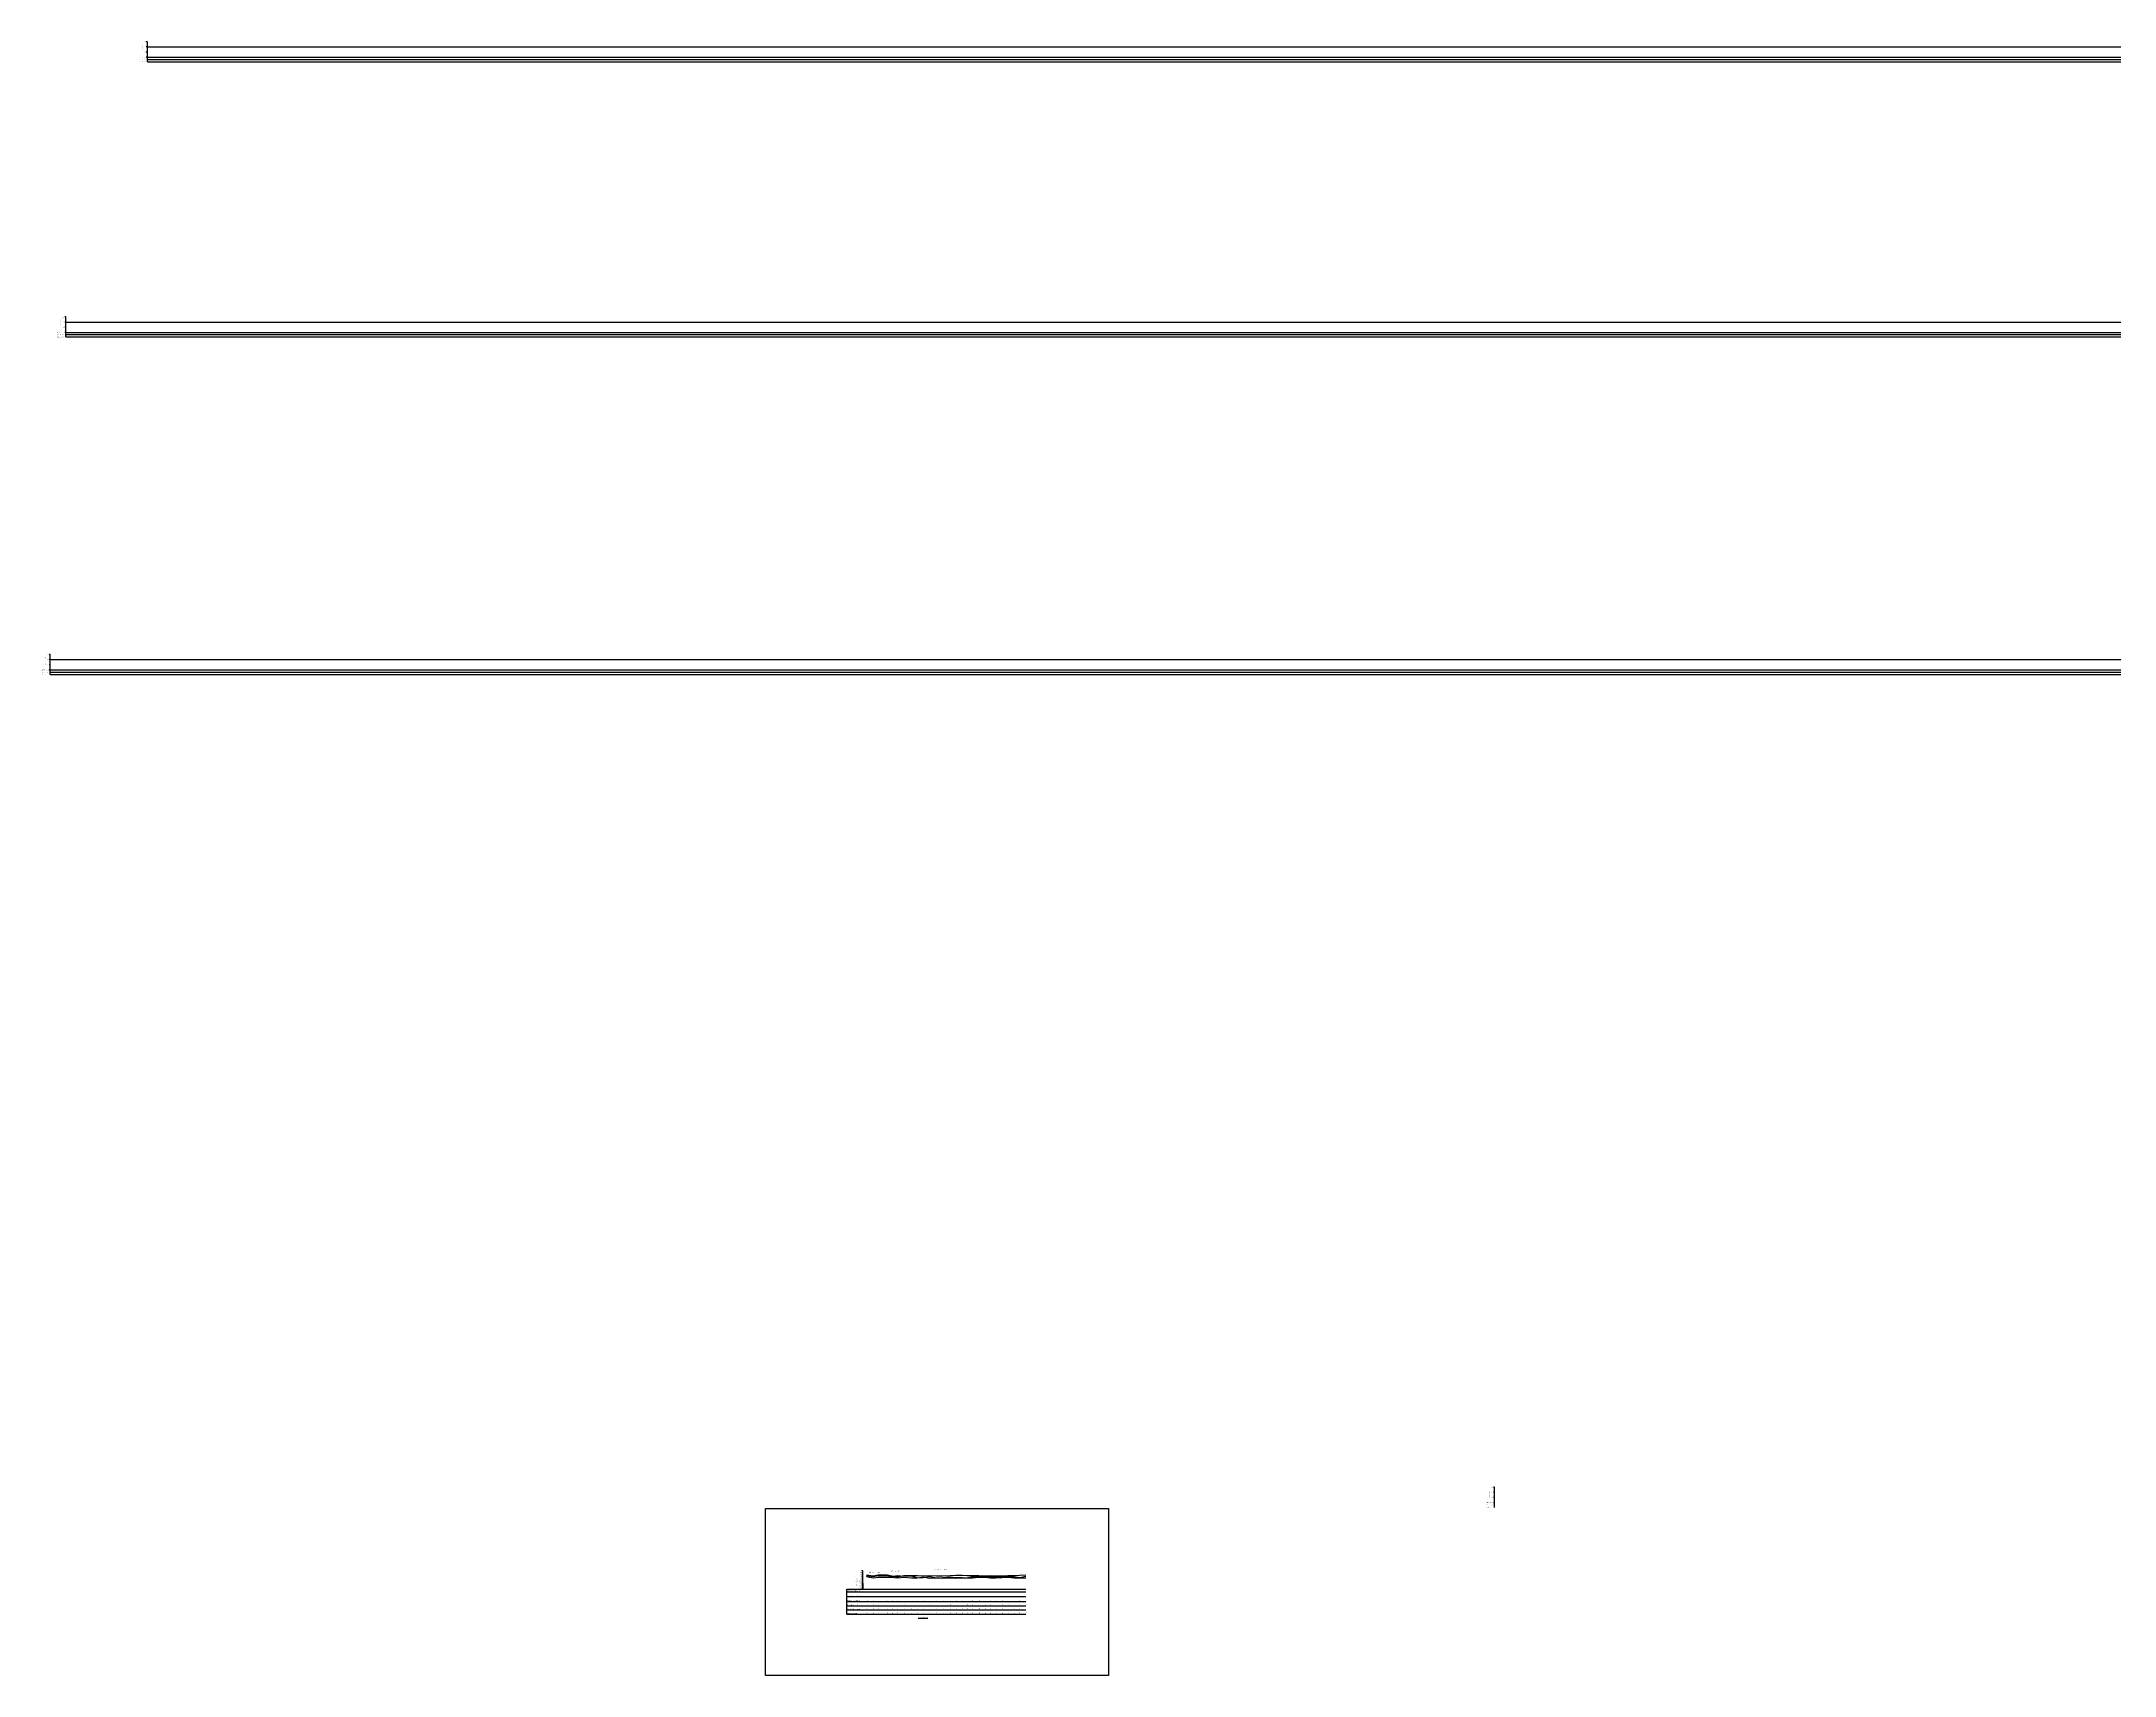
# Model space of a CAD drawing. Header units: metres. Extents: x -148477 to 168932, y -55673 to -2736.
# Drawn here: x 13372 to 15390, y -14243 to -12653 of the extents above; entities that cross this region are included whole.
import ezdxf
from ezdxf.enums import TextEntityAlignment as Align

# ---------------------------------------------------------------- set-up
doc = ezdxf.new("R2010")
doc.units = ezdxf.units.M
doc.styles.add('liza', font='times.ttf', dxfattribs={"height": 2})
doc.styles.get("Standard").update_dxf_attribs({"font": 'times.ttf'})

msp = doc.modelspace()

# ---------------------------------------------------------------- linework, layer by layer
at = {"color": 6, "linetype": 'Continuous', "lineweight": -3, "ltscale": 0.5}
for p, q in [((13474.8139, -12652.839), (13473.8139, -12652.839)), ((13474.8139, -12657.839), (13473.8139, -12657.839)), ((13474.8139, -12662.839), (13473.8139, -12662.839)), ((13474.8139, -12667.839), (13473.8139, -12667.839)), ((13474.8139, -12653.839), (13474.3139, -12653.839)), ((13474.8139, -12654.839), (13474.3139, -12654.839)), ((13474.8139, -12655.839), (13474.3139, -12655.839)), ((13474.8139, -12656.839), (13474.3139, -12656.839)), ((13474.8139, -12658.839), (13474.3139, -12658.839)), ((13474.8139, -12659.839), (13474.3139, -12659.839)), ((13474.8139, -12660.839), (13474.3139, -12660.839)), ((13474.8139, -12661.839), (13474.3139, -12661.839)), ((13474.8139, -12663.839), (13474.3139, -12663.839)), ((13474.8139, -12664.839), (13474.3139, -12664.839)), ((13474.8139, -12665.839), (13474.3139, -12665.839)), ((13474.8139, -12666.839), (13474.3139, -12666.839)), ((13474.8139, -12672.339), (13474.8139, -12652.839)), ((13474.8139, -12667.839), (15944.8139, -12667.839)), ((13474.8139, -12670.089), (15944.8139, -12670.089)), ((13474.8139, -12672.339), (15944.8139, -12672.339)), ((13395.3811, -12920.6129), (13394.3811, -12920.6129)), ((13395.3811, -12925.6129), (13394.3811, -12925.6129)), ((13395.3811, -12930.6129), (13394.3811, -12930.6129)), ((13395.3811, -12921.6129), (13394.8811, -12921.6129)), ((13395.3811, -12922.6129), (13394.8811, -12922.6129)), ((13395.3811, -12923.6129), (13394.8811, -12923.6129)), ((13395.3811, -12924.6129), (13394.8811, -12924.6129)), ((13395.3811, -12926.6129), (13394.8811, -12926.6129)), ((13395.3811, -12927.6129), (13394.8811, -12927.6129)), ((13395.3811, -12928.6129), (13394.8811, -12928.6129)), ((13395.3811, -12929.6129), (13394.8811, -12929.6129)), ((13395.3811, -12931.6129), (13394.8811, -12931.6129)), ((13395.3811, -12932.6129), (13394.8811, -12932.6129)), ((13395.3811, -12933.6129), (13394.8811, -12933.6129)), ((13395.3811, -12940.1129), (13395.3811, -12920.6129)), ((13395.3811, -12935.6129), (13394.3811, -12935.6129)), ((13395.3811, -12934.6129), (13394.8811, -12934.6129)), ((13395.3811, -12935.6129), (15865.3811, -12935.6129)), ((13395.3811, -12937.8629), (15865.3811, -12937.8629)), ((13395.3811, -12940.1129), (15865.3811, -12940.1129)), ((13380.2188, -13249.1111), (13379.2188, -13249.1111)), ((13380.2188, -13254.1111), (13379.2188, -13254.1111)), ((13380.2188, -13250.1111), (13379.7188, -13250.1111)), ((13380.2188, -13251.1111), (13379.7188, -13251.1111)), ((13380.2188, -13252.1111), (13379.7188, -13252.1111)), ((13380.2188, -13253.1111), (13379.7188, -13253.1111)), ((13380.2188, -13255.1111), (13379.7188, -13255.1111)), ((13380.2188, -13256.1111), (13379.7188, -13256.1111)), ((13380.2188, -13257.1111), (13379.7188, -13257.1111)), ((13380.2188, -13268.6111), (13380.2188, -13249.1111)), ((13380.2188, -13259.1111), (13379.2188, -13259.1111)), ((13380.2188, -13264.1111), (13379.2188, -13264.1111)), ((13380.2188, -13258.1111), (13379.7188, -13258.1111)), ((13380.2188, -13260.1111), (13379.7188, -13260.1111)), ((13380.2188, -13261.1111), (13379.7188, -13261.1111)), ((13380.2188, -13262.1111), (13379.7188, -13262.1111)), ((13380.2188, -13263.1111), (13379.7188, -13263.1111)), ((13380.2188, -13264.1111), (15850.2188, -13264.1111)), ((13380.2188, -13266.3611), (15850.2188, -13266.3611)), ((13380.2188, -13268.6111), (15850.2188, -13268.6111)), ((14786.0565, -14059.4948), (14785.0565, -14059.4948)), ((14786.0565, -14060.4948), (14785.5565, -14060.4948)), ((14786.0565, -14061.4948), (14785.5565, -14061.4948)), ((14786.0565, -14062.4948), (14785.5565, -14062.4948)), ((14786.0565, -14063.4948), (14785.5565, -14063.4948)), ((14786.0565, -14078.9948), (14786.0565, -14059.4948)), ((14786.0565, -14064.4948), (14785.0565, -14064.4948)), ((14786.0565, -14069.4948), (14785.0565, -14069.4948)), ((14786.0565, -14074.4948), (14785.0565, -14074.4948)), ((14786.0565, -14065.4948), (14785.5565, -14065.4948)), ((14786.0565, -14066.4948), (14785.5565, -14066.4948)), ((14786.0565, -14067.4948), (14785.5565, -14067.4948)), ((14786.0565, -14068.4948), (14785.5565, -14068.4948)), ((14786.0565, -14070.4948), (14785.5565, -14070.4948)), ((14786.0565, -14071.4948), (14785.5565, -14071.4948)), ((14786.0565, -14072.4948), (14785.5565, -14072.4948)), ((14786.0565, -14073.4948), (14785.5565, -14073.4948))]:
    msp.add_line(p, q, dxfattribs=at)
at = {"color": 2, "linetype": 'Continuous', "lineweight": -3, "ltscale": 0.5}
for p, q in [((13474.8139, -12657.839), (15798.0492, -12657.839)), ((13395.3811, -12925.6129), (15718.6165, -12925.6129)), ((13380.2188, -13254.1111), (15703.4541, -13254.1111))]:
    msp.add_line(p, q, dxfattribs=at)
at = {"color": 0, "lineweight": 30}
for p, q in [((14171.2979, -14140.7003), (14170.2979, -14140.7003)), ((14171.2979, -14142.7003), (14170.2979, -14142.7003)), ((14171.2979, -14142.7003), (14170.2979, -14142.7003)), ((14171.2979, -14142.7003), (14170.2979, -14142.7003)), ((14171.2979, -14144.7003), (14170.2979, -14144.7003)), ((14171.2979, -14144.7003), (14170.2979, -14144.7003)), ((14171.2979, -14141.7003), (14170.5479, -14141.7003)), ((14171.2979, -14143.7003), (14170.5479, -14143.7003)), ((14171.2979, -14141.2003), (14170.7979, -14141.2003)), ((14171.2979, -14142.2003), (14170.7979, -14142.2003)), ((14171.2979, -14143.2003), (14170.7979, -14143.2003)), ((14171.2979, -14144.2003), (14170.7979, -14144.2003)), ((14171.2979, -14158.7003), (14171.2979, -14140.7003)), ((14155.7979, -14158.7003), (14329.8594, -14158.7003)), ((14155.7979, -14161.1949), (14329.8594, -14161.1949)), ((14171.2979, -14146.7003), (14170.2979, -14146.7003)), ((14171.2979, -14148.7003), (14170.2979, -14148.7003)), ((14171.2979, -14150.7003), (14170.2979, -14150.7003)), ((14171.2979, -14152.7003), (14170.2979, -14152.7003)), ((14171.2979, -14154.7003), (14170.2979, -14154.7003)), ((14171.2979, -14156.7003), (14170.2979, -14156.7003)), ((14171.2979, -14158.7003), (14170.2979, -14158.7003)), ((14171.2979, -14145.7003), (14170.5479, -14145.7003)), ((14171.2979, -14145.7003), (14170.5479, -14145.7003)), ((14171.2979, -14147.7003), (14170.5479, -14147.7003)), ((14171.2979, -14149.7003), (14170.5479, -14149.7003)), ((14171.2979, -14151.7003), (14170.5479, -14151.7003)), ((14171.2979, -14153.7003), (14170.5479, -14153.7003)), ((14171.2979, -14155.7003), (14170.5479, -14155.7003)), ((14171.2979, -14157.7003), (14170.5479, -14157.7003)), ((14171.2979, -14145.2003), (14170.7979, -14145.2003)), ((14171.2979, -14145.2003), (14170.7979, -14145.2003)), ((14171.2979, -14146.2003), (14170.7979, -14146.2003)), ((14171.2979, -14147.2003), (14170.7979, -14147.2003)), ((14171.2979, -14148.2003), (14170.7979, -14148.2003)), ((14171.2979, -14149.2003), (14170.7979, -14149.2003)), ((14171.2979, -14150.2003), (14170.7979, -14150.2003)), ((14171.2979, -14151.2003), (14170.7979, -14151.2003)), ((14171.2979, -14152.2003), (14170.7979, -14152.2003)), ((14171.2979, -14153.2003), (14170.7979, -14153.2003)), ((14171.2979, -14154.2003), (14170.7979, -14154.2003)), ((14171.2979, -14155.2003), (14170.7979, -14155.2003)), ((14171.2979, -14156.2003), (14170.7979, -14156.2003)), ((14171.2979, -14157.2003), (14170.7979, -14157.2003)), ((14171.2979, -14158.2003), (14170.7979, -14158.2003)), ((14155.7979, -14183.1003), (14329.8594, -14183.1003)), ((14155.9921, -14165.7475), (14329.8594, -14165.7475))]:
    msp.add_line(p, q, dxfattribs=at)
at = {"lineweight": 30}
for p, q in [((14155.7979, -14183.1003), (14155.7979, -14158.7003)), ((14171.2979, -14152.7003), (14171.2979, -14158.1303)), ((14155.7979, -14170.7003), (14329.8594, -14170.7003)), ((14155.7979, -14174.7003), (14329.8594, -14174.7003)), ((14155.7979, -14178.7003), (14329.8594, -14178.7003))]:
    msp.add_line(p, q, dxfattribs=at)
at = {"color": 6, "linetype": 'Continuous', "lineweight": -3, "ltscale": 0.5}
msp.add_lwpolyline([(14076.3426, -14080.2399), (14410.4174, -14080.2399), (14410.4174, -14242.6521), (14076.3426, -14242.6521)], close=True, dxfattribs=at)
at = {"color": 4, "linetype": 'Continuous', "lineweight": -3, "ltscale": 0.5}
msp.add_lwpolyline([(14174.8591, -14144.6603), (14181.1591, -14145.5703), (14186.1591, -14144.6603), (14194.8591, -14144.6603), (14199.6091, -14145.5703), (14204.6091, -14146.5403), (14211.1091, -14145.4403), (14218.6091, -14145.3103), (14224.3591, -14145.4003), (14229.8591, -14145.6103), (14236.1091, -14145.3803), (14242.8591, -14145.5903), (14249.1091, -14145.5303), (14256.1091, -14145.4103), (14261.8591, -14145.1303), (14267.8591, -14145.0003), (14272.8591, -14145.2203), (14277.8591, -14145.3803), (14284.2591, -14145.1703), (14290.3591, -14145.6103), (14295.3591, -14145.2103), (14300.6091, -14145.6403), (14306.6091, -14145.6403), (14312.3591, -14145.4103), (14318.5091, -14145.1803), (14323.6091, -14145.0903), (14329.8591, -14144.8103)], dxfattribs=at)
at = {"color": 5, "lineweight": 30}
msp.add_lwpolyline([(14177.1219, -14142.3247, 0, 0, 0), (14176.4169, -14142.3243, 0, 0, 0), (14175.6778, -14145.4237, 0.2996, 0, 0), (14175.3853, -14146.4608, 0, 0, 0)], format="xyseb", dxfattribs=at)
at = {"color": 6, "lineweight": 30}
msp.add_lwpolyline([(14196.9627, -14141.0233, 0, 0, 0), (14195.8065, -14141.0295, 0, 0, 0), (14195.1869, -14144.0207, 0.2996, 0, 0), (14194.9577, -14145.1561, 0, 0, 0)], format="xyseb", dxfattribs=at)
at = {"color": 3, "lineweight": 30}
msp.add_lwpolyline([(14241.0434, -14139.7116, 0, 0, 0), (14240.1715, -14139.6924, 0, 0, 0), (14239.1959, -14143.8221, 0.2996, 0, 0), (14238.9024, -14145.0713, 0, 0, 0)], format="xyseb", dxfattribs=at)
at = {"color": 0, "lineweight": 30}
msp.add_lwpolyline([(14166.2979, -14156.4003, 0, 0, 0), (14166.2979, -14148.6536, 0.2767, 0, 0), (14166.2979, -14148.1003, 0, 0, 0)], format="xyseb", dxfattribs=at)
at = {"color": 6, "linetype": 'Continuous', "lineweight": -3, "ltscale": 0.5}
msp.add_lwpolyline([(14174.8591, -14145.3503), (14181.1591, -14146.3003), (14186.1591, -14145.3503), (14194.8591, -14145.3503), (14199.6091, -14146.3003), (14204.6091, -14145.4503), (14211.1091, -14145.8403), (14218.6091, -14145.4903), (14224.3591, -14147.4903), (14229.8591, -14147.3003), (14236.1091, -14146.3603), (14242.8591, -14147.6303), (14249.1091, -14147.4203), (14256.1091, -14146.6003), (14261.8591, -14147.1703), (14267.8591, -14147.3903), (14272.8591, -14147.4703), (14277.8591, -14146.3203), (14284.2591, -14146.2903), (14290.3591, -14146.4103), (14295.3591, -14146.2203), (14300.6091, -14146.1903), (14306.6091, -14146.3403), (14312.3591, -14146.3803), (14318.5091, -14146.2803), (14323.6091, -14147.4003), (14329.8591, -14146.0003)], dxfattribs=at)
at = {"color": 5, "linetype": 'Continuous', "lineweight": -3, "ltscale": 0.5}
msp.add_lwpolyline([(14174.8591, -14146.3903), (14181.1591, -14147.4803), (14186.1591, -14146.8903), (14194.8591, -14146.8903), (14199.6091, -14147.0303), (14204.6091, -14147.5403), (14211.1091, -14146.9303), (14218.6091, -14147.5903), (14224.3591, -14147.6003), (14229.8591, -14146.5203), (14236.1091, -14147.8603), (14242.8591, -14147.4503), (14249.1091, -14147.7503), (14256.1091, -14147.6903), (14261.8591, -14147.9803), (14267.8591, -14147.7103), (14272.8591, -14147.5603), (14277.8591, -14147.6403), (14284.2591, -14146.8103), (14290.3591, -14146.9603), (14295.3591, -14147.4603), (14300.6091, -14147.6903), (14306.6091, -14147.4203), (14312.3591, -14146.8403), (14318.5091, -14147.5503), (14323.6091, -14147.5403), (14329.8591, -14147.4403)], dxfattribs=at)

# ---------------------------------------------------------------- texts
at = {"color": 0, "lineweight": 30}
for s, p in [('10.00', (14170.1979, -14141.0253)), ('8.00', (14170.1979, -14143.0253)), ('6.00', (14170.1979, -14145.0253)), ('(-)10.00', (14170.1979, -14158.4847)), ('(-)2.00', (14170.1979, -14151.0385)), ('(-)4.00', (14170.1979, -14152.9635)), ('(-)6.00', (14170.1979, -14155.0253)), ('(-)8.00', (14170.1979, -14156.9503)), ('0.00', (14170.1979, -14149.0253)), ('2.00', (14170.1979, -14147.0253)), ('2.00', (14170.1979, -14151.0253))]:
    msp.add_text(s, height=0.65, dxfattribs=at).set_placement(p, align=Align.RIGHT)
for s, p in [('ELEVATION', (14164.7979, -14156.2703)), ('IN METRE (PWD)', (14165.7979, -14156.2703))]:
    msp.add_text(s, height=0.65, rotation=90, dxfattribs=at).set_placement(p)
at = {"color": 6, "linetype": 'Continuous', "lineweight": -3, "ltscale": 0.5, "char_height": 0.5, "attachment_point": 1, "style": 'liza'}
for s, insert, width in [('DATUM AT -10.00 (m)', (13466.3139, -12667.589), 7.5), ('EXISTING R.L. (m)', (13466.3139, -12669.839), 7.5), ('-5.00', (13471.8139, -12662.589), 2), ('0.00', (13471.8139, -12657.589), 2), ('5.00', (13471.8139, -12652.589), 2), ('DISTANCE IN (m)', (13466.3139, -12672.089), 7.5), ('-5.00', (13392.3811, -12930.3629), 2), ('0.00', (13392.3811, -12925.3629), 2), ('5.00', (13392.3811, -12920.3629), 2), ('DATUM AT -10.00 (m)', (13386.8811, -12935.3629), 7.5), ('EXISTING R.L. (m)', (13386.8811, -12937.6129), 7.5), ('DISTANCE IN (m)', (13386.8811, -12939.8629), 7.5), ('0.00', (13377.2188, -13253.8611), 2), ('5.00', (13377.2188, -13248.8611), 2), ('DATUM AT -10.00 (m)', (13371.7188, -13263.8611), 7.5), ('EXISTING R.L. (m)', (13371.7188, -13266.1111), 7.5), ('DISTANCE IN (m)', (13371.7188, -13268.3611), 7.5), ('-5.00', (13377.2188, -13258.8611), 2), ('0.00', (14783.0565, -14064.2448), 2), ('5.00', (14783.0565, -14059.2448), 2), ('DATUM AT -10.00 (m)', (14777.5565, -14074.2448), 7.5), ('EXISTING R.L. (m)', (14777.5565, -14076.4948), 7.5), ('DISTANCE IN (m)', (14777.5565, -14078.7448), 7.5), ('-5.00', (14783.0565, -14069.2448), 2)]:
    msp.add_mtext(s, dxfattribs=dict(at, insert=insert, width=width))
at = {"color": 6, "linetype": 'Continuous', "lineweight": -3, "ltscale": 0.5, "char_height": 0.5, "attachment_point": 1, "rotation": 90, "style": 'liza'}
for s, insert, width in [('ELEVATION (m PWD)', (13469.8139, -12662.839), 10), ('ELEVATION (m PWD)', (13390.3811, -12930.6129), 10), ('ELEVATION (m PWD)', (13375.2188, -13259.1111), 10), ('ELEVATION (m PWD)', (14781.0565, -14069.4948), 10), ('4.04', (14174.9591, -14174.6003), 2.15), ('46.200', (14174.9591, -14183.0003), 2.15), ('2.31', (14174.9591, -14170.6003), 2.15), ('3.35', (14174.9591, -14178.6003), 2.15), ('2.40', (14181.2591, -14178.6003), 2.15), ('1.22', (14181.2591, -14170.6003), 2.15), ('3.13', (14181.2591, -14174.6003), 2.15), ('46.326', (14181.2591, -14183.0003), 2.15), ('1.81', (14186.2591, -14170.6003), 2.15), ('4.04', (14186.2591, -14174.6003), 2.15), ('3.35', (14186.2591, -14178.6003), 2.15), ('46.426', (14186.2591, -14183.0003), 2.15), ('1.81', (14194.9591, -14170.6003), 2.15), ('4.04', (14194.9591, -14174.6003), 2.15), ('46.600', (14194.9591, -14183.0003), 2.15), ('3.35', (14194.9591, -14178.6003), 2.15), ('2.40', (14199.7091, -14178.6003), 2.15), ('1.67', (14199.7091, -14170.6003), 2.15), ('3.13', (14199.7091, -14174.6003), 2.15), ('46.695', (14199.7091, -14183.0003), 2.15), ('1.16', (14204.7091, -14170.6003), 2.15), ('2.16', (14204.7091, -14174.6003), 2.15), ('3.25', (14204.7091, -14178.6003), 2.15), ('46.795', (14204.7091, -14183.0003), 2.15), ('2.86', (14211.2091, -14178.6003), 2.15), ('3.26', (14211.2091, -14174.6003), 2.15), ('46.925', (14211.2091, -14183.0003), 2.15), ('1.77', (14211.2091, -14170.6003), 2.15), ('47.075', (14218.7091, -14183.0003), 2.15), ('3.39', (14218.7091, -14174.6003), 2.15), ('3.21', (14218.7091, -14178.6003), 2.15), ('1.11', (14218.7091, -14170.6003), 2.15), ('1.10', (14224.4591, -14170.6003), 2.15), ('3.30', (14224.4591, -14174.6003), 2.15), ('47.190', (14224.4591, -14183.0003), 2.15), ('1.21', (14224.4591, -14178.6003), 2.15), ('2.18', (14229.9591, -14170.6003), 2.15), ('3.09', (14229.9591, -14174.6003), 2.15), ('1.40', (14229.9591, -14178.6003), 2.15), ('47.300', (14229.9591, -14183.0003), 2.15), ('0.84', (14236.2091, -14170.6003), 2.15), ('3.32', (14236.2091, -14174.6003), 2.15), ('2.34', (14236.2091, -14178.6003), 2.15), ('47.425', (14236.2091, -14183.0003), 2.15), ('1.07', (14242.9591, -14178.6003), 2.15), ('47.560', (14242.9591, -14183.0003), 2.15), ('1.25', (14242.9591, -14170.6003), 2.15), ('3.11', (14242.9591, -14174.6003), 2.15), ('0.95', (14249.2091, -14170.6003), 2.15), ('1.28', (14249.2091, -14178.6003), 2.15), ('47.685', (14249.2091, -14183.0003), 2.15), ('3.17', (14249.2091, -14174.6003), 2.15), ('1.01', (14256.2091, -14170.6003), 2.15), ('2.10', (14256.2091, -14178.6003), 2.15), ('47.825', (14256.2091, -14183.0003), 2.15), ('3.29', (14256.2091, -14174.6003), 2.15), ('0.72', (14261.9591, -14170.6003), 2.15), ('47.940', (14261.9591, -14183.0003), 2.15), ('3.57', (14261.9591, -14174.6003), 2.15), ('1.53', (14261.9591, -14178.6003), 2.15), ('0.99', (14267.9591, -14170.6003), 2.15), ('3.70', (14267.9591, -14174.6003), 2.15), ('48.060', (14267.9591, -14183.0003), 2.15), ('1.31', (14267.9591, -14178.6003), 2.15), ('3.48', (14272.9591, -14174.6003), 2.15), ('48.160', (14272.9591, -14183.0003), 2.15), ('1.23', (14272.9591, -14178.6003), 2.15), ('1.14', (14272.9591, -14170.6003), 2.15), ('1.06', (14277.9591, -14170.6003), 2.15), ('2.38', (14277.9591, -14178.6003), 2.15), ('48.260', (14277.9591, -14183.0003), 2.15), ('3.32', (14277.9591, -14174.6003), 2.15), ('1.89', (14284.3591, -14170.6003), 2.15), ('48.388', (14284.3591, -14183.0003), 2.15), ('3.53', (14284.3591, -14174.6003), 2.15), ('2.41', (14284.3591, -14178.6003), 2.15), ('3.09', (14290.4591, -14174.6003), 2.15), ('48.510', (14290.4591, -14183.0003), 2.15), ('2.29', (14290.4591, -14178.6003), 2.15), ('1.74', (14290.4591, -14170.6003), 2.15), ('2.48', (14295.4591, -14178.6003), 2.15), ('48.610', (14295.4591, -14183.0003), 2.15), ('1.24', (14295.4591, -14170.6003), 2.15), ('3.49', (14295.4591, -14174.6003), 2.15), ('1.01', (14300.7091, -14170.6003), 2.15), ('3.06', (14300.7091, -14174.6003), 2.15), ('48.715', (14300.7091, -14183.0003), 2.15), ('2.51', (14300.7091, -14178.6003), 2.15), ('1.28', (14306.7091, -14170.6003), 2.15), ('3.06', (14306.7091, -14174.6003), 2.15), ('48.835', (14306.7091, -14183.0003), 2.15), ('2.36', (14306.7091, -14178.6003), 2.15), ('1.86', (14312.4591, -14170.6003), 2.15), ('48.950', (14312.4591, -14183.0003), 2.15), ('3.29', (14312.4591, -14174.6003), 2.15), ('2.32', (14312.4591, -14178.6003), 2.15), ('49.073', (14318.6091, -14183.0003), 2.15), ('3.52', (14318.6091, -14174.6003), 2.15), ('2.42', (14318.6091, -14178.6003), 2.15), ('1.15', (14318.6091, -14170.6003), 2.15), ('1.30', (14323.7091, -14178.6003), 2.15), ('1.16', (14323.7091, -14170.6003), 2.15), ('3.61', (14323.7091, -14174.6003), 2.15), ('49.175', (14323.7091, -14183.0003), 2.15), ('3.89', (14329.9591, -14174.6003), 2.15), ('2.70', (14329.9591, -14178.6003), 2.15), ('49.300', (14329.9591, -14183.0003), 2.15), ('1.26', (14329.9591, -14170.6003), 2.15)]:
    msp.add_mtext(s, dxfattribs=dict(at, insert=insert, width=width))
at = {"color": 5, "lineweight": 30, "insert": (14177.1868, -14141.9485), "char_height": 0.7, "attachment_point": 1}
msp.add_mtext('LEFT BANK PROFILE', dxfattribs=at)
at = {"color": 6, "lineweight": 30, "insert": (14197.1419, -14140.6409), "char_height": 0.7, "attachment_point": 1}
msp.add_mtext('RIGHT BANK PROFILE', dxfattribs=at)
at = {"color": 3, "lineweight": 30, "insert": (14241.175, -14139.2962), "char_height": 0.7, "attachment_point": 1}
msp.add_mtext('EXISTING BED PROFILE', dxfattribs=at)
at = {"color": 0, "lineweight": 30, "char_height": 0.7, "attachment_point": 1}
for s, insert in [('DESIGN BED WIDTH, IN M', (14155.9957, -14160.2062)), ('DESIGN BED LEVEL, IN m PWD', (14156.1864, -14164.7946)), ('EXISTING C/S TOE RL(m)', (14156.1156, -14169.6431)), ('EXISTING R/S TOE RL(m)', (14156.1477, -14177.5678)), ('EXISTING TOP RL(m)', (14156.1705, -14173.6181)), ('DISTANCE, IN (KM)', (14156.226, -14181.9609))]:
    msp.add_mtext(s, dxfattribs=dict(at, insert=insert))
at = {"color": 0, "linetype": 'ByBlock', "lineweight": 30, "insert": (14224.9913, -14185.66), "char_height": 0.861585, "width": 43.932388, "attachment_point": 1}
msp.add_mtext('\\pi-861.6,l861.6,t3.705e+004;{\\LLONG SECTION }', dxfattribs=at)

doc.saveas('drawing.dxf')
